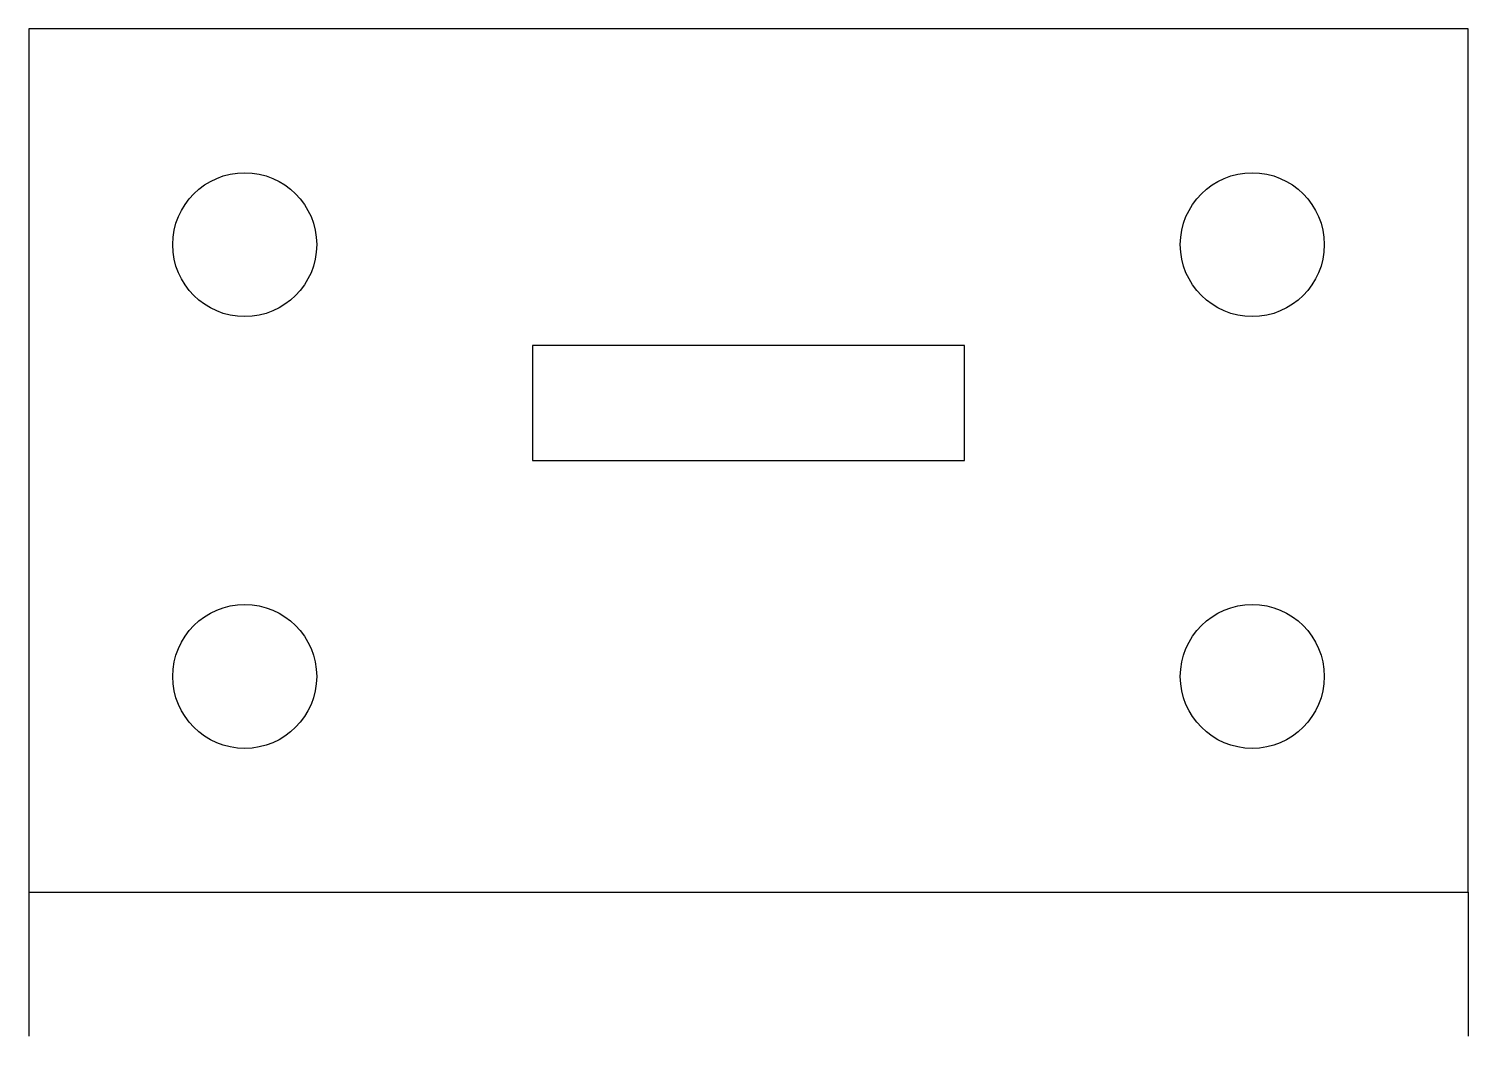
# Model space of a CAD drawing. Header units: metres. Extents: x 0 to 100, y -10 to 60.
import ezdxf

# ---------------------------------------------------------------- set-up
doc = ezdxf.new("R2010")
doc.units = ezdxf.units.M

msp = doc.modelspace()

# ---------------------------------------------------------------- linework, layer by layer
at = {"layer": 'HOLES'}
for centre in [(15, 45), (85, 45), (15, 15), (85, 15)]:
    msp.add_circle(centre, 5, dxfattribs=at)
at = {"layer": 'MARKS'}
for p, q in [((0, 0), (0, -10)), ((100, 0), (100, -10))]:
    msp.add_line(p, q, dxfattribs=at)
at = {"layer": 'OUTLINE'}
msp.add_lwpolyline([(0, 0), (100, 0), (100, 60), (0, 60)], close=True, dxfattribs=at)
at = {"layer": 'SLOT'}
msp.add_lwpolyline([(35, 30), (65, 30), (65, 38), (35, 38)], close=True, dxfattribs=at)

doc.saveas('drawing.dxf')
